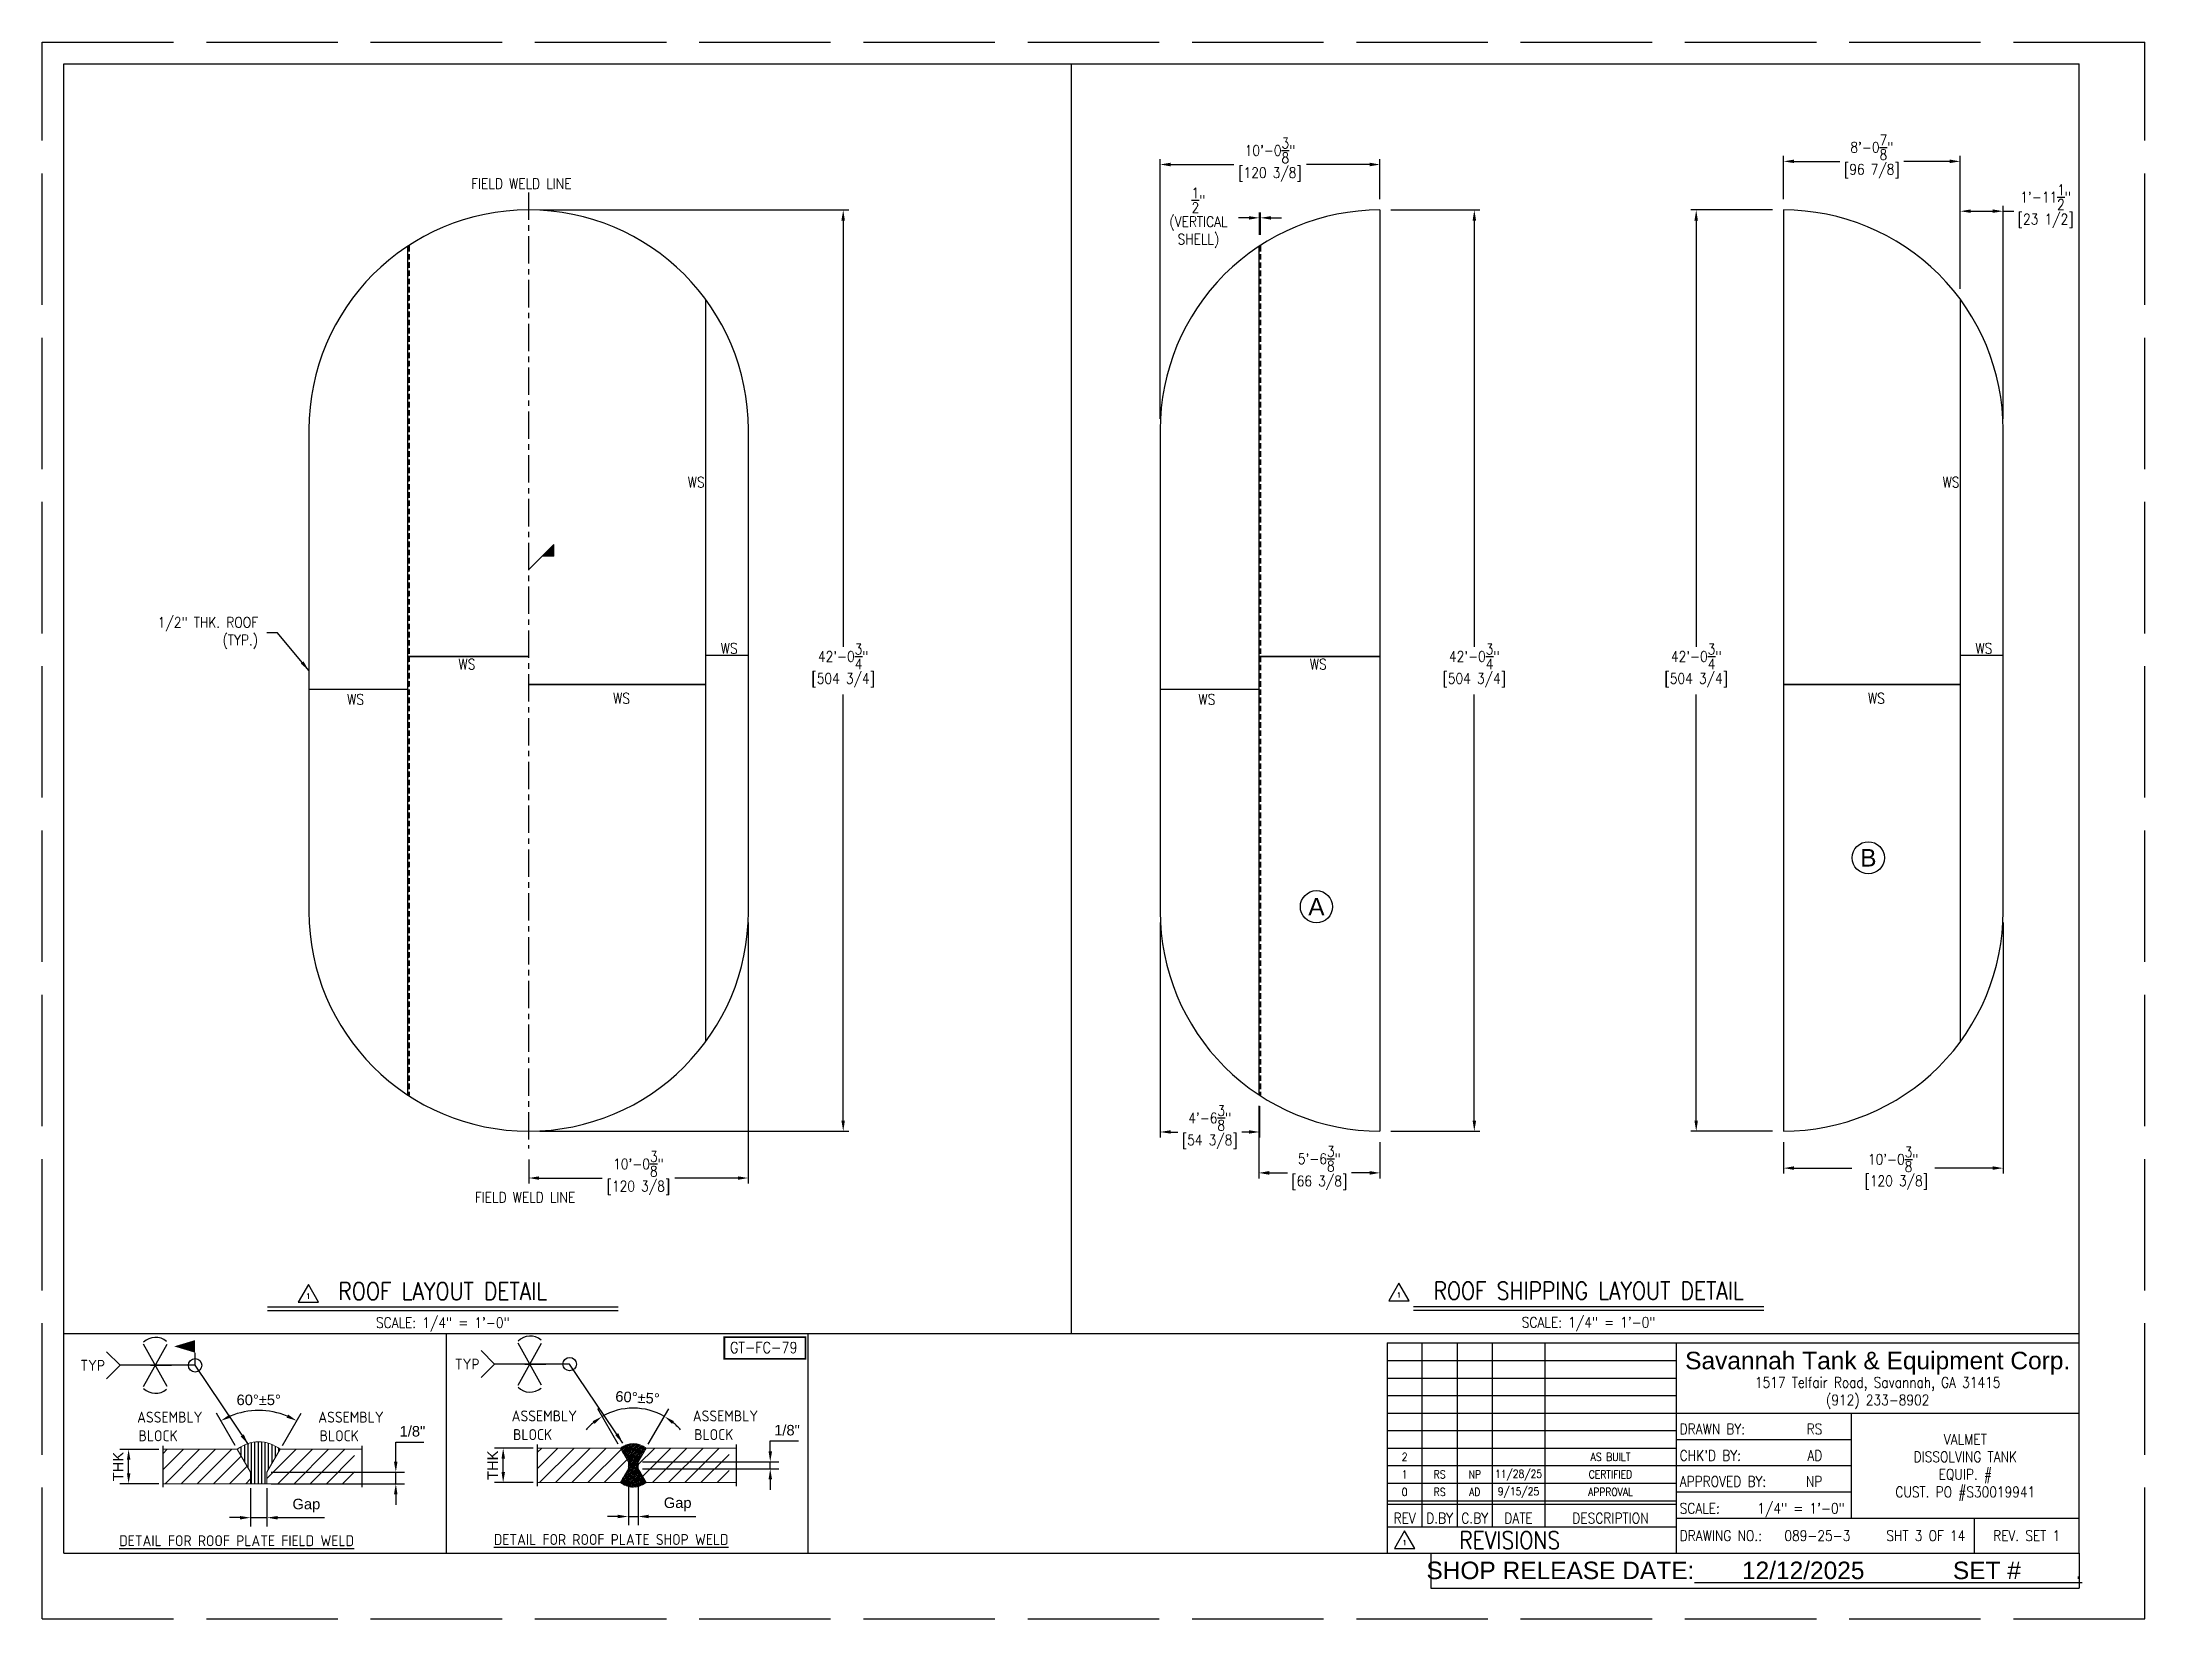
# Model space of a CAD drawing. Extents: x -2174 to 1116, y 36 to 900.
# Drawn here: x -36 to 1116, y 36 to 900 of the extents above.
import ezdxf
from ezdxf.enums import TextEntityAlignment as Align

# ---------------------------------------------------------------- set-up
doc = ezdxf.new("R2010")
doc.units = 0
doc.header["$LTSCALE"] = 12
doc.header["$MEASUREMENT"] = 0
doc.header["$PDMODE"] = 33
doc.header["$PDSIZE"] = -0.5
for name, pattern in [('AM_ISO02W050', [7.5, 6, -1.5]), ('CENTER', [2, 1.25, -0.25, 0.25, -0.25]), ('HIDDEN', [0.375, 0.25, -0.125])]:
    doc.linetypes.add(name, pattern=pattern)
doc.layers.get('0').update_dxf_attribs({"linetype": 'CONTINUOUS'})
doc.layers.get('Defpoints').update_dxf_attribs({"linetype": 'CONTINUOUS'})
for name, color, linetype, lineweight in [('AM_5', 92, 'CONTINUOUS', 25), ('Am_8', 1, 'CONTINUOUS', 25), ('Equipment-AM_0', 7, 'CONTINUOUS', 50), ('Equipment-AM_5', 92, 'CONTINUOUS', 25)]:
    doc.layers.add(name, color=color, linetype=linetype, lineweight=lineweight)
for name, color, linetype in [('CENTER', 6, 'CENTER'), ('COVER', 3, 'CONTINUOUS'), ('DIM', 1, 'CONTINUOUS'), ('MARKING', 11, 'CONTINUOUS'), ('ROOF', 140, 'CONTINUOUS'), ('TEXT', 4, 'CONTINUOUS')]:
    doc.layers.add(name, color=color, linetype=linetype)
doc.styles.add('ISOCP', font='ISOCP.SHX')
doc.styles.add('ROMANS', font='ROMANS.shx', dxfattribs={"width": 0.85, "height": 5.76})
doc.styles.get("Standard").update_dxf_attribs({"font": 'sanss___.ttf'})
doc.dimstyles.new('METSOPOWER_ANSI$0', dxfattribs={"dimtxt": 0.12, "dimasz": 0.12, "dimexe": 0.1, "dimexo": 0.05, "dimgap": 0.06, "dimtad": 1, "dimtoh": 1, "dimdec": 5, "dimzin": 12, "dimdsep": 46, "dimlunit": 4, "dimtxsty": 'Standard', "dimcen": 0, "dimclrd": 256, "dimclre": 256, "dimclrt": 140, "dimadec": 0, "dimazin": 2, "dimtp": 0.1, "dimtm": 0.1, "dimtfac": 0.71, "dimtdec": 5, "dimtmove": 0, "dimatfit": 3, "dimfxl": 1, "dimfrac": 2, "dimtzin": 7, "dimlwd": -1, "dimlwe": -1, "dimarcsym": 1})
doc.dimstyles.new('METSOPOWER_ANSI$2', dxfattribs={"dimtxt": 0.12, "dimasz": 0.12, "dimexe": 0.1, "dimexo": 0.05, "dimgap": 0.06, "dimtad": 1, "dimzin": 12, "dimdsep": 46, "dimlunit": 3, "dimtxsty": 'Standard', "dimcen": 0, "dimclrd": 256, "dimclre": 256, "dimclrt": 140, "dimadec": 0, "dimazin": 2, "dimtp": 0.1, "dimtm": 0.1, "dimtfac": 0.71, "dimtmove": 0, "dimatfit": 3, "dimfxl": 1, "dimtzin": 7, "dimlwd": -1, "dimlwe": -1, "dimarcsym": 1})
doc.dimstyles.new('SCALE -4', dxfattribs={"dimscale": 48, "dimtxt": 0.125, "dimasz": 0.125, "dimexe": 0.125, "dimexo": 0.125, "dimgap": 0.09375, "dimtad": 1, "dimdec": 4, "dimlfac": 0.25, "dimrnd": 0.0625, "dimzin": 3, "dimdsep": 46, "dimlunit": 4, "dimtxsty": 'ISOCP', "dimcen": 0, "dimclrd": 92, "dimclre": 92, "dimclrt": 140, "dimadec": 0, "dimazin": 0, "dimtfac": 1, "dimtdec": 4, "dimtmove": 0, "dimatfit": 3, "dimfxl": 1, "dimfrac": 2, "dimtolj": 1, "dimtzin": 0, "dimarcsym": 0})
doc.dimstyles.get("Standard").update_dxf_attribs({"dimtxt": 0.18, "dimasz": 0.18, "dimexe": 0.18, "dimexo": 0.0625, "dimgap": 0.09, "dimtad": 0, "dimtih": 1, "dimtoh": 1, "dimdec": 4, "dimzin": 0, "dimdsep": 46, "dimtxsty": 'Standard', "dimcen": 0.09, "dimadec": 0, "dimazin": 0, "dimtfac": 1, "dimtdec": 4, "dimtofl": 0, "dimtmove": 0, "dimatfit": 3, "dimfxl": 1, "dimtolj": 1, "dimtzin": 0, "dimarcsym": 0})
pattern_1 = [(45, (-1138.2306, -714.816), (-4.419417, 4.419417), [])]
pattern_2 = [(45, (-933.0586, -714.148), (-4.419417, 4.419417), [])]

# ---------------------------------------------------------------- blocks, each defined once
blk = doc.blocks.new('*D177')
at = {"layer": 'AM_5', "linetype": 'ByBlock', "transparency": 16777216}
for p, q in [((27.9, 128.9), (6.6, 128.9)), ((11.4, 115.8), (11.4, 123.2)), ((27.9, 110.1), (6.6, 110.1))]:
    blk.add_line(p, q, dxfattribs=at)
at = {"layer": 'AM_5', "transparency": 16777216}
for points in [[(10.5, 123.2), (12.4, 123.2), (11.4, 128.9)], [(10.5, 115.8), (12.4, 115.8), (11.4, 110.1)]]:
    blk.add_solid(points, dxfattribs=at)
at = {"layer": 'Defpoints', "color": 0, "transparency": 16777216}
for p in [(11.4, 128.9), (30.3, 128.9), (30.3, 110.1)]:
    blk.add_point(p, dxfattribs=at)
at = {"layer": 'AM_5', "color": 140, "transparency": 16777216, "insert": (5.7, 119.5), "char_height": 5.76, "attachment_point": 5, "rotation": 90}
blk.add_mtext('THK', dxfattribs=at)
blk = doc.blocks.new('*D178')
at = {"layer": 'AM_5', "linetype": 'ByBlock', "transparency": 16777216}
for p, q in [((69.7, 131), (59.5, 148.8)), ((95.7, 131), (105.9, 148.8))]:
    blk.add_line(p, q, dxfattribs=at)
blk.add_arc((82.7, 108.6), 41.6, 67.9405, 112.0595, dxfattribs=at)
at = {"layer": 'AM_5', "transparency": 16777216}
for points in [[(67.5, 146.3), (66.7, 148), (61.9, 144.6)], [(98.8, 148), (97.9, 146.3), (103.5, 144.6)]]:
    blk.add_solid(points, dxfattribs=at)
at = {"layer": 'Defpoints', "color": 0, "transparency": 16777216}
for p in [(89.9, 149.5), (70.9, 129), (94.5, 129), (78.2, 116.4), (87.2, 116.4)]:
    blk.add_point(p, dxfattribs=at)
at = {"layer": 'AM_5', "color": 140, "transparency": 16777216, "insert": (82.7, 156), "char_height": 5.76, "attachment_point": 5}
blk.add_mtext('60°%%P5%%D', dxfattribs=at)
blk = doc.blocks.new('*D179')
at = {"layer": 'AM_5', "linetype": 'ByBlock', "transparency": 16777216}
for p, q in [((78.2, 107.7), (78.2, 86.7)), ((87.2, 107.7), (87.2, 86.7)), ((72.5, 91.5), (66.7, 91.5)), ((78.2, 91.5), (87.2, 91.5)), ((93, 91.5), (118.8, 91.5))]:
    blk.add_line(p, q, dxfattribs=at)
at = {"layer": 'AM_5', "transparency": 16777216}
for points in [[(72.5, 92.4), (72.5, 90.5), (78.2, 91.5)], [(93, 92.4), (93, 90.5), (87.2, 91.5)]]:
    blk.add_solid(points, dxfattribs=at)
at = {"layer": 'Defpoints', "color": 0, "transparency": 16777216}
for p in [(78.2, 110.1), (87.2, 110.1), (87.2, 91.5)]:
    blk.add_point(p, dxfattribs=at)
at = {"layer": 'AM_5', "color": 140, "transparency": 16777216, "insert": (108.8, 98.1), "char_height": 5.76, "attachment_point": 5}
blk.add_mtext('Gap ', dxfattribs=at)
blk = doc.blocks.new('*D180')
at = {"layer": 'AM_5', "linetype": 'ByBlock', "transparency": 16777216}
for p, q in [((157.8, 122.1), (157.8, 132.9)), ((157.8, 132.9), (173.2, 132.9)), ((89.6, 116.4), (162.6, 116.4)), ((157.8, 110.1), (157.8, 116.4)), ((89.6, 110.1), (162.6, 110.1)), ((157.8, 104.3), (157.8, 98.5))]:
    blk.add_line(p, q, dxfattribs=at)
at = {"layer": 'AM_5', "transparency": 16777216}
for points in [[(156.8, 122.1), (158.7, 122.1), (157.8, 116.4)], [(156.8, 104.3), (158.7, 104.3), (157.8, 110.1)]]:
    blk.add_solid(points, dxfattribs=at)
at = {"layer": 'Defpoints', "color": 0, "transparency": 16777216}
for p in [(87.2, 116.4), (87.2, 110.1), (157.8, 110.1)]:
    blk.add_point(p, dxfattribs=at)
at = {"layer": 'AM_5', "color": 140, "transparency": 16777216, "insert": (166.9, 138.8), "char_height": 5.76, "attachment_point": 5}
blk.add_mtext('1/8"', dxfattribs=at)
blk = doc.blocks.new('A$C28be53b8')
at = {"layer": 'Equipment-AM_0', "lineweight": 18}
for p, q in [((-7.06, 11.34), (-2.69, 3.78)), ((7.06, 11.34), (2.69, 3.78)), ((-2.69, 3.78), (-2.69, 0)), ((-2.69, 0), (2.69, 0)), ((2.69, 3.78), (2.69, 0))]:
    blk.add_line(p, q, dxfattribs=at)
blk.add_arc((0, 2.33), 11.45, 51.93917, 128.06083, dxfattribs=at)
blk = doc.blocks.new('*D183')
at = {"layer": 'Defpoints', "color": 0, "transparency": 16777216}
for p in [(230.6, 808), (230.6, 303.2), (402.9, 303.2)]:
    blk.add_point(p, dxfattribs=at)
at = {"layer": 'DIM', "color": 0, "lineweight": -2, "transparency": 16777216}
for p, q in [((236.6, 808), (405.9, 808)), ((402.9, 802.2), (402.9, 568.7)), ((402.9, 309), (402.9, 542.6)), ((236.6, 303.2), (405.9, 303.2))]:
    blk.add_line(p, q, dxfattribs=at)
at = {"layer": 'DIM', "color": 0, "transparency": 16777216}
for points in [[(401.9, 802.2), (403.8, 802.2), (402.9, 808)], [(401.9, 309), (403.8, 309), (402.9, 303.2)]]:
    blk.add_solid(points, dxfattribs=at)
at = {"layer": 'DIM', "color": 0, "transparency": 16777216, "char_height": 5.76, "attachment_point": 5, "style": 'ROMANS'}
for s, insert in [('\\A1;42\'-0{\\H1x;\\S3/4;}"', (402.9, 563.3)), ('\\A1;[504 3/4]', (402.9, 550.3))]:
    blk.add_mtext(s, dxfattribs=dict(at, insert=insert))
blk = doc.blocks.new('*D184')
at = {"layer": 'Defpoints', "color": 0, "transparency": 16777216}
for p in [(350.9, 423.6), (230.6, 293.7), (350.9, 277.6)]:
    blk.add_point(p, dxfattribs=at)
at = {"layer": 'DIM', "color": 0, "lineweight": -2, "transparency": 16777216}
for p, q in [((350.9, 417.6), (350.9, 274.6)), ((230.6, 287.7), (230.6, 274.6)), ((236.3, 277.6), (270.9, 277.6)), ((345.2, 277.6), (310.6, 277.6))]:
    blk.add_line(p, q, dxfattribs=at)
at = {"layer": 'DIM', "color": 0, "transparency": 16777216}
for points in [[(236.3, 278.5), (236.3, 276.6), (230.6, 277.6)], [(345.2, 278.5), (345.2, 276.6), (350.9, 277.6)]]:
    blk.add_solid(points, dxfattribs=at)
at = {"layer": 'DIM', "color": 0, "transparency": 16777216, "char_height": 5.76, "attachment_point": 5, "style": 'ROMANS'}
for s, insert in [('\\A1;10\'-0{\\H1x;\\S3/8;}"', (290.7, 285.3)), ('\\A1;[120 3/8]', (290.7, 272.2))]:
    blk.add_mtext(s, dxfattribs=dict(at, insert=insert))
blk = doc.blocks.new('*D185')
at = {"layer": 'Defpoints', "color": 0, "transparency": 16777216}
for p in [(630.5, 323.2), (696.9, 303.2), (630.5, 280.4)]:
    blk.add_point(p, dxfattribs=at)
at = {"layer": 'DIM', "color": 0, "lineweight": -2, "transparency": 16777216}
for p, q in [((630.5, 317.2), (630.5, 277.4)), ((696.9, 297.2), (696.9, 277.4)), ((636.3, 280.4), (646.2, 280.4)), ((691.2, 280.4), (681.3, 280.4))]:
    blk.add_line(p, q, dxfattribs=at)
at = {"layer": 'DIM', "color": 0, "transparency": 16777216}
for points in [[(636.3, 281.4), (636.3, 279.4), (630.5, 280.4)], [(691.2, 281.4), (691.2, 279.4), (696.9, 280.4)]]:
    blk.add_solid(points, dxfattribs=at)
at = {"layer": 'DIM', "color": 0, "transparency": 16777216, "char_height": 5.76, "attachment_point": 5, "style": 'ROMANS'}
for s, insert in [('\\A1;5\'-6{\\H1x;\\S3/8;}"', (663.7, 288.1)), ('\\A1;[66 3/8]', (663.7, 275))]:
    blk.add_mtext(s, dxfattribs=dict(at, insert=insert))
blk = doc.blocks.new('*D186')
at = {"layer": 'Defpoints', "color": 0, "transparency": 16777216}
for p in [(576.5, 423.6), (630.9, 323), (576.5, 302.8)]:
    blk.add_point(p, dxfattribs=at)
at = {"layer": 'DIM', "color": 0, "lineweight": -2, "transparency": 16777216}
for p, q in [((576.5, 417.6), (576.5, 299.8)), ((630.9, 317), (630.9, 299.8)), ((582.3, 302.8), (586.2, 302.8)), ((625.2, 302.8), (621.3, 302.8))]:
    blk.add_line(p, q, dxfattribs=at)
at = {"layer": 'DIM', "color": 0, "transparency": 16777216}
for points in [[(582.3, 303.8), (582.3, 301.9), (576.5, 302.8)], [(625.2, 303.8), (625.2, 301.9), (630.9, 302.8)]]:
    blk.add_solid(points, dxfattribs=at)
at = {"layer": 'DIM', "color": 0, "transparency": 16777216, "char_height": 5.76, "attachment_point": 5, "style": 'ROMANS'}
for s, insert in [('\\A1;4\'-6{\\H1x;\\S3/8;}"', (603.7, 310.5)), ('\\A1;[54 3/8]', (603.7, 297.5))]:
    blk.add_mtext(s, dxfattribs=dict(at, insert=insert))
blk = doc.blocks.new('*D187')
at = {"layer": 'Defpoints', "color": 0, "transparency": 16777216}
for p in [(696.9, 808), (696.9, 303.2), (748.6, 303.2)]:
    blk.add_point(p, dxfattribs=at)
at = {"layer": 'DIM', "color": 0, "lineweight": -2, "transparency": 16777216}
for p, q in [((702.9, 808), (751.6, 808)), ((748.6, 802.2), (748.6, 568.7)), ((748.6, 309), (748.6, 542.6)), ((702.9, 303.2), (751.6, 303.2))]:
    blk.add_line(p, q, dxfattribs=at)
at = {"layer": 'DIM', "color": 0, "transparency": 16777216}
for points in [[(747.7, 802.2), (749.6, 802.2), (748.6, 808)], [(747.7, 309), (749.6, 309), (748.6, 303.2)]]:
    blk.add_solid(points, dxfattribs=at)
at = {"layer": 'DIM', "color": 0, "transparency": 16777216, "char_height": 5.76, "attachment_point": 5, "style": 'ROMANS'}
for s, insert in [('\\A1;42\'-0{\\H1x;\\S3/4;}"', (748.6, 563.3)), ('\\A1;[504 3/4]', (748.6, 550.3))]:
    blk.add_mtext(s, dxfattribs=dict(at, insert=insert))
blk = doc.blocks.new('*D188')
at = {"layer": 'Defpoints', "color": 0, "transparency": 16777216}
for p in [(918, 808), (870.2, 303.2), (918, 303.2)]:
    blk.add_point(p, dxfattribs=at)
at = {"layer": 'DIM', "color": 0, "lineweight": -2, "transparency": 16777216}
for p, q in [((912, 808), (867.2, 808)), ((870.2, 802.2), (870.2, 568.7)), ((870.2, 309), (870.2, 542.6)), ((912, 303.2), (867.2, 303.2))]:
    blk.add_line(p, q, dxfattribs=at)
at = {"layer": 'DIM', "color": 0, "transparency": 16777216}
for points in [[(869.2, 802.2), (871.1, 802.2), (870.2, 808)], [(869.2, 309), (871.1, 309), (870.2, 303.2)]]:
    blk.add_solid(points, dxfattribs=at)
at = {"layer": 'DIM', "color": 0, "transparency": 16777216, "char_height": 5.76, "attachment_point": 5, "style": 'ROMANS'}
for s, insert in [('\\A1;42\'-0{\\H1x;\\S3/4;}"', (870.2, 563.3)), ('\\A1;[504 3/4]', (870.2, 550.3))]:
    blk.add_mtext(s, dxfattribs=dict(at, insert=insert))
blk = doc.blocks.new('*D189')
at = {"layer": 'Defpoints', "color": 0, "transparency": 16777216}
for p in [(1038.3, 423.6), (918, 303.2), (1038.3, 283)]:
    blk.add_point(p, dxfattribs=at)
at = {"layer": 'DIM', "color": 0, "lineweight": -2, "transparency": 16777216}
for p, q in [((1038.3, 417.6), (1038.3, 280)), ((918, 297.2), (918, 280)), ((923.7, 283), (955.4, 283)), ((1032.6, 283), (1000.9, 283))]:
    blk.add_line(p, q, dxfattribs=at)
at = {"layer": 'DIM', "color": 0, "transparency": 16777216}
for points in [[(923.7, 284), (923.7, 282.1), (918, 283)], [(1032.6, 284), (1032.6, 282.1), (1038.3, 283)]]:
    blk.add_solid(points, dxfattribs=at)
at = {"layer": 'DIM', "color": 0, "transparency": 16777216, "insert": (978.1, 283), "char_height": 5.76, "attachment_point": 5, "style": 'ROMANS'}
blk.add_mtext('\\A1;10\'-0{\\H1x;\\S3/8;}"\\P [120 3/8]', dxfattribs=at)
blk = doc.blocks.new('*D190')
at = {"layer": 'Defpoints', "color": 0, "transparency": 16777216}
for p in [(576.5, 832.9), (696.9, 808), (576.5, 687.6)]:
    blk.add_point(p, dxfattribs=at)
at = {"layer": 'DIM', "color": 0, "lineweight": -2, "transparency": 16777216}
for p, q in [((576.5, 693.6), (576.5, 835.9)), ((582.3, 832.9), (616.9, 832.9)), ((691.2, 832.9), (656.6, 832.9)), ((696.9, 814), (696.9, 835.9))]:
    blk.add_line(p, q, dxfattribs=at)
at = {"layer": 'DIM', "color": 0, "transparency": 16777216}
for points in [[(582.3, 833.9), (582.3, 831.9), (576.5, 832.9)], [(691.2, 833.9), (691.2, 831.9), (696.9, 832.9)]]:
    blk.add_solid(points, dxfattribs=at)
at = {"layer": 'DIM', "color": 0, "transparency": 16777216, "char_height": 5.76, "attachment_point": 5, "style": 'ROMANS'}
for s, insert in [('\\A1;10\'-0{\\H1x;\\S3/8;}"', (636.7, 840.6)), ('\\A1;[120 3/8]', (636.7, 827.5))]:
    blk.add_mtext(s, dxfattribs=dict(at, insert=insert))
blk = doc.blocks.new('*D191')
at = {"layer": 'AM_5', "linetype": 'ByBlock', "transparency": 16777216}
for p, q in [((233, 129.6), (211.8, 129.6)), ((216.6, 116.5), (216.6, 123.9)), ((233, 110.7), (211.8, 110.7))]:
    blk.add_line(p, q, dxfattribs=at)
at = {"layer": 'AM_5', "transparency": 16777216}
for points in [[(215.7, 123.9), (217.6, 123.9), (216.6, 129.6)], [(215.7, 116.5), (217.6, 116.5), (216.6, 110.7)]]:
    blk.add_solid(points, dxfattribs=at)
at = {"layer": 'Defpoints', "color": 0, "transparency": 16777216}
for p in [(216.6, 129.6), (235.4, 129.6), (235.4, 110.7)]:
    blk.add_point(p, dxfattribs=at)
at = {"layer": 'AM_5', "color": 140, "transparency": 16777216, "insert": (210.9, 120.2), "char_height": 5.76, "attachment_point": 5, "rotation": 90}
blk.add_mtext('THK', dxfattribs=at)
blk = doc.blocks.new('*D192')
at = {"layer": 'AM_5', "linetype": 'ByBlock', "transparency": 16777216}
for p, q in [((279.6, 131.7), (268.4, 151.1)), ((296.1, 131.7), (307.4, 151.1))]:
    blk.add_line(p, q, dxfattribs=at)
for start, end in [(60, 120), (129.6836, 139.3672), (40.6328, 50.3164)]:
    blk.add_arc((287.9, 117.4), 34.1, start, end, dxfattribs=at)
at = {"layer": 'AM_5', "transparency": 16777216}
for points in [[(265.6, 144.4), (266.7, 142.9), (270.8, 146.9)], [(309.1, 142.9), (310.2, 144.4), (305, 146.9)]]:
    blk.add_solid(points, dxfattribs=at)
at = {"layer": 'Defpoints', "color": 0, "transparency": 16777216}
for p in [(282, 151), (280.8, 129.6), (294.9, 129.6), (285.2, 122.1), (290.6, 122.1)]:
    blk.add_point(p, dxfattribs=at)
at = {"layer": 'AM_5', "color": 140, "transparency": 16777216, "insert": (290.2, 157.3), "char_height": 5.76, "attachment_point": 5, "rotation": 356.7374}
blk.add_mtext('60°%%P5%%D', dxfattribs=at)
blk = doc.blocks.new('*D193')
at = {"layer": 'AM_5', "linetype": 'ByBlock', "transparency": 16777216}
for p, q in [((285.2, 115.9), (285.2, 87.3)), ((290.6, 115.9), (290.6, 87.3)), ((279.4, 92.1), (273.7, 92.1)), ((285.2, 92.1), (290.6, 92.1)), ((296.3, 92.1), (322.2, 92.1))]:
    blk.add_line(p, q, dxfattribs=at)
at = {"layer": 'AM_5', "transparency": 16777216}
for points in [[(279.4, 93.1), (279.4, 91.2), (285.2, 92.1)], [(296.3, 93.1), (296.3, 91.2), (290.6, 92.1)]]:
    blk.add_solid(points, dxfattribs=at)
at = {"layer": 'Defpoints', "color": 0, "transparency": 16777216}
for p in [(285.2, 118.3), (290.6, 118.3), (290.6, 92.1)]:
    blk.add_point(p, dxfattribs=at)
at = {"layer": 'AM_5', "color": 140, "transparency": 16777216, "insert": (312.2, 98.8), "char_height": 5.76, "attachment_point": 5}
blk.add_mtext('Gap ', dxfattribs=at)
blk = doc.blocks.new('*D194')
at = {"layer": 'AM_5', "linetype": 'ByBlock', "transparency": 16777216}
for p, q in [((362.9, 127.8), (362.9, 133.6)), ((362.9, 133.6), (378.4, 133.6)), ((293, 122.1), (367.7, 122.1)), ((293, 118.3), (367.7, 118.3)), ((362.9, 118.3), (362.9, 122.1)), ((362.9, 112.5), (362.9, 106.8))]:
    blk.add_line(p, q, dxfattribs=at)
at = {"layer": 'AM_5', "transparency": 16777216}
for points in [[(362, 127.8), (363.9, 127.8), (362.9, 122.1)], [(362, 112.5), (363.9, 112.5), (362.9, 118.3)]]:
    blk.add_solid(points, dxfattribs=at)
at = {"layer": 'Defpoints', "color": 0, "transparency": 16777216}
for p in [(290.6, 122.1), (290.6, 118.3), (362.9, 118.3)]:
    blk.add_point(p, dxfattribs=at)
at = {"layer": 'AM_5', "color": 140, "transparency": 16777216, "insert": (372.1, 139.4), "char_height": 5.76, "attachment_point": 5}
blk.add_mtext('1/8"', dxfattribs=at)
blk = doc.blocks.new('*D195')
at = {"layer": 'Defpoints', "color": 0, "transparency": 16777216}
for p in [(630.9, 803.7), (630.9, 788.3), (631.4, 788.3)]:
    blk.add_point(p, dxfattribs=at)
at = {"layer": 'DIM', "color": 0, "lineweight": -2, "transparency": 16777216}
for p, q in [((630.9, 794.3), (630.9, 806.7)), ((631.4, 794.3), (631.4, 806.7)), ((625.2, 803.7), (619.4, 803.7)), ((637.2, 803.7), (642.9, 803.7))]:
    blk.add_line(p, q, dxfattribs=at)
at = {"layer": 'DIM', "color": 0, "transparency": 16777216}
for points in [[(625.2, 804.6), (625.2, 802.7), (630.9, 803.7)], [(637.2, 804.6), (637.2, 802.7), (631.4, 803.7)]]:
    blk.add_solid(points, dxfattribs=at)
at = {"layer": 'DIM', "color": 0, "transparency": 16777216, "insert": (597.5, 803.7), "char_height": 5.76, "attachment_point": 5, "style": 'ROMANS'}
blk.add_mtext('\\A1;{\\H1x;\\S1/2;}"\\P(VERTICAL\\PSHELL)', dxfattribs=at)
blk = doc.blocks.new('*D196')
at = {"layer": 'Defpoints', "color": 0, "transparency": 16777216}
for p in [(1014.8, 834.6), (918, 808), (1014.8, 758.8)]:
    blk.add_point(p, dxfattribs=at)
at = {"layer": 'DIM', "color": 0, "lineweight": -2, "transparency": 16777216}
for p, q in [((918, 814), (918, 837.6)), ((923.7, 834.6), (948.9, 834.6)), ((1009.1, 834.6), (983.9, 834.6)), ((1014.8, 764.8), (1014.8, 837.6))]:
    blk.add_line(p, q, dxfattribs=at)
at = {"layer": 'DIM', "color": 0, "transparency": 16777216}
for points in [[(923.7, 835.6), (923.7, 833.7), (918, 834.6)], [(1009.1, 835.6), (1009.1, 833.7), (1014.8, 834.6)]]:
    blk.add_solid(points, dxfattribs=at)
at = {"layer": 'DIM', "color": 0, "transparency": 16777216, "char_height": 5.76, "attachment_point": 5, "style": 'ROMANS'}
for s, insert in [('\\A1;8\'-0{\\H1x;\\S7/8;}"', (966.4, 842.3)), ('\\A1;[96 7/8]', (966.4, 829.3))]:
    blk.add_mtext(s, dxfattribs=dict(at, insert=insert))
blk = doc.blocks.new('*D197')
at = {"layer": 'Defpoints', "color": 0, "transparency": 16777216}
for p in [(1038.3, 807.3), (1014.8, 758.8), (1038.3, 687.6)]:
    blk.add_point(p, dxfattribs=at)
at = {"layer": 'DIM', "color": 0, "lineweight": -2, "transparency": 16777216}
for p, q in [((1014.8, 764.8), (1014.8, 810.3)), ((1020.6, 807.3), (1032.6, 807.3)), ((1038.3, 693.6), (1038.3, 810.3)), ((1038.3, 807.3), (1044.1, 807.3))]:
    blk.add_line(p, q, dxfattribs=at)
at = {"layer": 'DIM', "color": 0, "transparency": 16777216}
for points in [[(1020.6, 808.3), (1020.6, 806.4), (1014.8, 807.3)], [(1032.6, 808.3), (1032.6, 806.4), (1038.3, 807.3)]]:
    blk.add_solid(points, dxfattribs=at)
at = {"layer": 'DIM', "color": 0, "transparency": 16777216, "char_height": 5.76, "attachment_point": 5, "style": 'ROMANS'}
for s, insert in [('\\A1;1\'-11{\\H1x;\\S1/2;}"', (1061.6, 815)), ('\\A1;[23 1/2]', (1061.6, 802))]:
    blk.add_mtext(s, dxfattribs=dict(at, insert=insert))

msp = doc.modelspace()

# ---------------------------------------------------------------- hatches: boundary and pattern name
at = {"layer": 'Am_8'}
h = msp.add_hatch(dxfattribs=at)
h.set_pattern_fill('ANSI31', color=256, scale=50)
h.set_pattern_definition(pattern_1)
h.paths.add_polyline_path([(78.228036, 116.357599), (74.587198, 122.663714), (70.946361, 128.969829), (30.267522, 128.949122), (30.267522, 110.051484), (78.228036, 110.051484)])
h = msp.add_hatch(dxfattribs=at)
h.set_pattern_fill('ANSI31', color=256, scale=50)
h.set_pattern_definition(pattern_1)
h.paths.add_polyline_path([(90.852835, 122.663714), (94.481716, 128.949122), (135.172511, 128.949122), (135.172511, 110.051484), (87.211997, 110.051484), (87.211997, 116.357599)])
h = msp.add_hatch(dxfattribs=at)
h.set_pattern_fill('ANSI31', color=256, scale=50)
h.set_pattern_definition(pattern_2)
h.paths.add_polyline_path([(285.19984, 118.278675), (285.19984, 122.058202), (280.835617, 129.617257), (235.439584, 129.617257), (235.439584, 110.71962), (280.835617, 110.71962)])
h = msp.add_hatch(dxfattribs=at)
h.set_pattern_fill('ANSI31', color=256, scale=50)
h.set_pattern_definition(pattern_2)
h.paths.add_polyline_path([(290.584317, 122.058202), (294.948539, 129.617257), (340.344573, 129.617257), (340.344573, 110.71962), (294.948539, 110.71962), (290.584317, 118.278675)])
at = {"layer": 'COVER'}
h = msp.add_hatch(dxfattribs=at)
h.set_pattern_fill('ANSI31', color=256, scale=15, angle=45)
h.paths.add_polyline_path([(70.946361, 128.969829), (78.228036, 116.357599), (78.228036, 110.051484), (87.211997, 110.051484), (87.211997, 116.357599), (94.493672, 128.969829, 0.3449215213)])
h = msp.add_hatch(dxfattribs=at)
h.set_pattern_fill('ANSI36', color=256, scale=5)
h.set_pattern_definition([(45, (205.17206, 0.66814), (0.3314563, 1.2153398), [1.5625, -0.3125, 0, -0.3125])])
h.paths.add_polyline_path([(294.948539, 129.617257, 0.3449215213), (280.835617, 129.617257), (285.19984, 122.058202), (285.19984, 118.278675), (280.835617, 110.71962, 0.3449215213), (294.948539, 110.71962), (290.584317, 118.278675), (290.584317, 122.058202)])
at = {"layer": 'DIM'}
msp.add_hatch(color=256, dxfattribs=at).paths.add_polyline_path([(244.358965, 618.223036), (244.358965, 624.623036), (237.958965, 618.223036)])

# ---------------------------------------------------------------- linework, layer by layer
for p, q in [((-24, 72), (-24, 888)), ((-24, 888), (1080, 888)), ((528, 192.327202), (528, 888)), ((1080, 72), (1080, 888)), ((-24, 192.327202), (650.465916, 192.327202)), ((185.408579, 192.327202), (185.408579, 72)), ((383.501912, 192.327202), (383.501912, 72)), ((650.465916, 192.327202), (1080, 192.327202)), ((700.834859, 187.2), (1080, 187.2)), ((700.834859, 187.2), (700.834859, 72)), ((720.034859, 86.4), (720.034859, 187.2)), ((739.234859, 187.2), (739.234859, 86.4)), ((758.434859, 187.2), (758.434859, 86.4)), ((787.234859, 187.2), (787.234859, 86.4)), ((859.2, 187.2), (859.2, 72)), ((700.834859, 177.6), (859.2, 177.6)), ((700.834859, 168), (859.2, 168)), ((700.834859, 158.4), (859.2, 158.4)), ((700.834859, 148.8), (1080, 148.8)), ((700.834859, 139.2), (859.2, 139.2)), ((955.2, 91.2), (955.2, 148.8)), ((700.834859, 129.6), (859.2, 129.6)), ((859.2, 134.4), (955.2, 134.4)), ((700.834859, 120), (955.2, 120)), ((700.834859, 110.4), (859.2, 110.4)), ((859.2, 105.6), (955.2, 105.6)), ((700.834859, 100.8), (859.2, 100.8)), ((700.834859, 98.88), (859.2, 98.88)), ((700.834859, 86.4), (859.2, 86.4)), ((859.2, 91.2), (1080, 91.2)), ((1022.4, 91.2), (1022.4, 72)), ((-24, 72), (1080, 72)), ((360.38887, 72), (650.465916, 72))]:
    msp.add_line(p, q)
at = {"layer": 'AM_5'}
for p, q in [((30.267522, 108.16172), (30.267522, 130.838886)), ((139.276196, 108.16172), (139.276196, 130.838886)), ((235.439584, 108.829856), (235.439584, 131.507021)), ((344.448258, 108.829856), (344.448258, 131.507021))]:
    msp.add_line(p, q, dxfattribs=at)
at = {"layer": 'CENTER'}
msp.add_line((230.554364, 817.639032), (230.554364, 293.675086), dxfattribs=at)
at = {"layer": 'COVER'}
for p, q in [((631.424988, 788.293234), (630.924988, 788.293234)), ((630.924988, 322.956297), (631.424988, 322.956297))]:
    msp.add_line(p, q, dxfattribs=at)
at = {"layer": 'Defpoints', "linetype": 'AM_ISO02W050'}
for p, q in [((-36, 36), (-36, 900)), ((-36, 900), (1116, 900)), ((1116, 36), (1116, 900)), ((-36, 36), (1116, 36))]:
    msp.add_line(p, q, dxfattribs=at)
at = {"layer": 'DIM'}
for p, q in [((244.358965, 624.623036), (230.554364, 610.818435)), ((244.358965, 618.223036), (244.358965, 624.623036)), ((244.358965, 618.223036), (237.958965, 618.223036)), ((87.539435, 206.956712), (279.539435, 206.956712)), ((87.539435, 205.036712), (279.539435, 205.036712)), ((715.244261, 207.143407), (907.244261, 207.143407)), ((715.244261, 205.223407), (907.244261, 205.223407))]:
    msp.add_line(p, q, dxfattribs=at)
at = {"layer": 'Equipment-AM_0', "lineweight": 18}
for p, q in [((30.267522, 128.949122), (70.946361, 128.969829)), ((139.276196, 128.949122), (94.481716, 128.949122)), ((235.439584, 129.617257), (280.835617, 129.617257)), ((280.835617, 129.617257), (285.19984, 122.058202)), ((294.948539, 129.617257), (290.584317, 122.058202)), ((344.448258, 129.617257), (294.948539, 129.617257)), ((280.835617, 110.71962), (285.19984, 118.278675)), ((285.19984, 122.058202), (285.19984, 118.278675)), ((290.584317, 122.058202), (290.584317, 118.278675)), ((294.948539, 110.71962), (290.584317, 118.278675)), ((87.211997, 110.051484), (30.267522, 110.051484)), ((139.276196, 110.051484), (87.211997, 110.051484)), ((281.026996, 110.71962), (235.439584, 110.71962)), ((344.448258, 110.71962), (294.948539, 110.71962))]:
    msp.add_line(p, q, dxfattribs=at)
for centre, start, end in [((287.892078, 120.605138), 51.939167947, 128.060832053), ((287.892078, 119.731739), 231.939167947, 308.060832053)]:
    msp.add_arc(centre, 11.446045, start, end, dxfattribs=at)
at = {"layer": 'Equipment-AM_5', "color": 140, "linetype": 'Continuous'}
for p, q in [((32.475823, 163.44579), (19.609544, 186.48579)), ((19.609544, 163.44579), (32.475823, 186.48579)), ((237.647884, 164.113926), (224.781605, 187.153926)), ((224.781605, 164.113926), (237.647884, 187.153926)), ((23.370784, 174.96579), (34.890784, 174.96579)), ((47.844556, 174.96579), (47.844556, 181.87779)), ((228.542846, 175.633926), (240.062846, 175.633926))]:
    msp.add_line(p, q, dxfattribs=at)
at = {"layer": 'Equipment-AM_5', "linetype": 'Continuous'}
for p, q in [((6.714187, 174.96579), (-0.658613, 182.33859)), ((6.714187, 174.96579), (-0.658613, 167.59299)), ((47.844556, 174.96579), (6.714187, 174.96579)), ((211.886249, 175.633926), (204.513449, 183.006726)), ((211.886249, 175.633926), (204.513449, 168.261126)), ((253.016618, 175.633926), (211.886249, 175.633926))]:
    msp.add_line(p, q, dxfattribs=at)
at = {"layer": 'Equipment-AM_5', "color": 140, "linetype": 'Continuous'}
for centre in [(47.844556, 174.96579), (253.016618, 175.633926)]:
    msp.add_circle(centre, 3.683897, dxfattribs=at)
for centre, start, end in [((26.184787, 180.859757), 50.049070765, 134.556094682), ((231.356849, 181.527892), 50.049070765, 134.556094682), ((26.184787, 169.071824), 225.443905318, 309.950929235), ((231.356849, 169.739959), 225.443905318, 309.950929235)]:
    msp.add_arc(centre, 9.443066, start, end, dxfattribs=at)
at = {"layer": 'Equipment-AM_5', "color": 140, "linetype": 'Continuous', "extrusion": (0, 0, -1)}
msp.add_trace([(-47.844556, 181.87779, -0.000033), (-47.844556, 188.78979, -0.000033), (-36.324556, 185.33379, -0.000033)], dxfattribs=at)
at = {"layer": 'MARKING'}
for p, q in [((724.8, 72), (724.8, 52.8)), ((1080, 72), (1080, 52.8)), ((724.8, 52.8), (1080, 52.8))]:
    msp.add_line(p, q, dxfattribs=at)
at = {"layer": 'ROOF'}
for p, q in [((696.924988, 807.999765), (696.924988, 303.249765)), ((917.950163, 807.999765), (917.950163, 303.249765)), ((164.179364, 788.046377), (164.179364, 323.203154)), ((630.549988, 788.046377), (630.549988, 323.203154)), ((327.429364, 758.788309), (327.429364, 547.124765)), ((1014.825163, 758.788309), (1014.825163, 547.124765)), ((230.554364, 563.249765), (164.179364, 563.249765)), ((164.179364, 563.249765), (230.554364, 563.249765)), ((327.429364, 564.124765), (350.929364, 564.124765)), ((696.924988, 563.249765), (630.549988, 563.249765)), ((630.549988, 563.249765), (696.924988, 563.249765)), ((1014.825163, 564.124765), (1038.325163, 564.124765)), ((110.179364, 545.482067), (164.554364, 545.482067)), ((327.429364, 547.999765), (230.554364, 547.999765)), ((230.554364, 547.999765), (327.429364, 547.999765)), ((327.429364, 547.124765), (327.429364, 352.461221)), ((576.549988, 545.482067), (630.924988, 545.482067)), ((1014.825163, 547.999765), (917.950163, 547.999765)), ((917.950163, 547.999765), (1014.825163, 547.999765)), ((1014.825163, 547.124765), (1014.825163, 352.461221))]:
    msp.add_line(p, q, dxfattribs=at)
at = {"layer": 'ROOF', "linetype": 'HIDDEN'}
for p, q in [((164.554364, 788.293234), (164.554364, 322.956297)), ((165.054364, 788.325528), (165.054364, 322.98859)), ((630.924988, 788.293234), (630.924988, 322.956297)), ((631.424988, 788.293234), (631.424988, 322.956297))]:
    msp.add_line(p, q, dxfattribs=at)
at = {"layer": 'ROOF'}
msp.add_lwpolyline([(350.929364, 687.624765, 1), (110.179364, 687.624765), (110.179364, 423.624765, 1), (350.929364, 423.624765)], format="xyb", close=True, dxfattribs=at)
for points in [[(696.924988, 807.999765, 0.4142135624), (576.549988, 687.624765), (576.549988, 423.624765, 0.4142135624), (696.924988, 303.249765, 0.4142135624)], [(917.950163, 303.249765, 0.4142135624), (1038.325163, 423.624765), (1038.325163, 687.624765, 0.4142135624), (917.950163, 807.999765)]]:
    msp.add_lwpolyline(points, format="xyb", dxfattribs=at)
at = {"layer": 'TEXT'}
for p, q in [((109.884937, 219.256628), (104.342374, 209.656628)), ((115.427499, 209.656628), (109.884937, 219.256628)), ((707.335789, 219.896516), (701.793226, 210.296516)), ((712.878351, 210.296516), (707.335789, 219.896516)), ((104.342374, 209.656628), (115.427499, 209.656628)), ((701.793226, 210.296516), (712.878351, 210.296516)), ((710.434859, 84.20148), (704.892296, 74.60148)), ((715.977421, 74.60148), (710.434859, 84.20148)), ((704.892296, 74.60148), (715.977421, 74.60148))]:
    msp.add_line(p, q, dxfattribs=at)
at = {"layer": 'TEXT', "const_width": 0.96}
msp.add_lwpolyline([(337.767147, 190.366506), (337.767147, 178.45975), (382.206228, 178.45975), (382.206228, 190.366506)], close=True, dxfattribs=at)
at = {"layer": 'TEXT'}
for centre in [(964.466219, 453.060191), (662.11422, 426.238982)]:
    msp.add_circle(centre, 8.806488, dxfattribs=at)

# ---------------------------------------------------------------- block references
at = {"layer": 'COVER', "xscale": 1.668492934226101, "yscale": 1.668492934226101, "zscale": 1.668492934226101}
msp.add_blockref('A$C28be53b8', (82.720017, 110.051484), dxfattribs=at)

# ---------------------------------------------------------------- texts
at = {"layer": 'DIM', "style": 'ROMANS', "width": 0.85}
for s, height, p in [('FIELD WELD LINE', 5.76, (226.552401, 819.540092)), ('WS', 5.76, (322.361274, 655.972483)), ('WS', 5.76, (1009.757073, 655.972483)), ('WS', 5.76, (340.411405, 564.921171)), ('WS', 5.76, (1027.807204, 564.921171)), ('WS', 5.76, (196.784699, 556.218383)), ('WS', 5.76, (663.155323, 556.218383)), ('WS', 5.76, (135.757385, 536.94702)), ('WS', 5.76, (281.489356, 537.580989)), ('WS', 5.76, (602.128009, 536.94702)), ('WS', 5.76, (968.885155, 537.580989)), ('FIELD WELD LINE', 5.76, (228.557908, 264.091726)), ('ROOF LAYOUT DETAIL', 9.6, (183.539435, 210.833953)), ('ROOF SHIPPING LAYOUT DETAIL', 9.6, (811.244261, 211.020648)), ('SCALE: 1/4" = 1\'-0"', 5.76, (183.539435, 195.436712)), ('SCALE: 1/4" = 1\'-0"', 5.76, (811.244261, 195.623407))]:
    msp.add_text(s, height=height, dxfattribs=at).set_placement(p, align=Align.CENTER)
at = {"layer": 'DIM', "insert": (82.358427, 576.254004), "char_height": 5.76, "attachment_point": 6, "style": 'ROMANS'}
msp.add_mtext('1/2" THK. ROOF\\P(TYP.)', dxfattribs=at)
at = {"layer": 'Equipment-AM_5', "color": 140, "style": 'ISOCP'}
for s, p in [('ASSEMBLY', (221.249286, 144.236395)), ('ASSEMBLY', (320.491951, 144.236395)), ('ASSEMBLY', (16.077225, 143.568259)), ('BLOCK', (16.840059, 133.352395)), ('ASSEMBLY', (115.31989, 143.568259)), ('BLOCK', (116.082724, 133.352395)), ('BLOCK', (222.012121, 134.020531)), ('BLOCK', (321.254786, 134.020531)), ('%%UDETAIL FOR ROOF PLATE FIELD WELD', (6.301397, 75.870789)), ('%%UDETAIL FOR ROOF PLATE SHOP WELD', (211.473459, 76.538924))]:
    msp.add_text(s, height=6, dxfattribs=at).set_placement(p)
at = {"layer": 'Equipment-AM_5', "color": 140, "char_height": 6, "attachment_point": 6, "style": 'ISOCP'}
for insert in [(-1.494376, 174.96579), (203.677686, 175.633926)]:
    msp.add_mtext('TYP', dxfattribs=dict(at, insert=insert))
at = {"layer": 'MARKING'}
msp.add_text('SHOP RELEASE DATE:%%U       12/12/2025             SET #        .', height=9.6, dxfattribs=at).set_placement((901.97319, 62.608987), align=Align.MIDDLE_CENTER)
at = {"layer": 'TEXT'}
for s, p in [('B', (964.466219, 453.060191)), ('A', (662.11422, 426.238982)), ('Savannah Tank & Equipment Corp.', (969.6, 177.6))]:
    msp.add_text(s, height=9.6, dxfattribs=at).set_placement(p, align=Align.MIDDLE_CENTER)
at = {"layer": 'TEXT', "style": 'ROMANS', "width": 0.85}
for s, height, p in [('1', 2.88, (109.884937, 212.856628)), ('1', 2.88, (707.335789, 213.496516)), ('1517 Telfair Road, Savannah, GA 31415', 5.76, (969.6, 165.6)), ('(912) 233-8902', 5.76, (969.6, 156)), ('DISSOLVING TANK', 5.76, (1017.6, 124.8)), ('VALMET', 5.76, (1017.6, 134.4)), ('EQUIP. #', 5.76, (1017.6, 115.2)), ('CUST. PO #S30019941', 5.76, (1017.6, 105.6)), ('REVISIONS', 9.6, (768.034859, 79.2)), ('REV. SET 1', 5.76, (1051.2, 81.6)), ('1', 2.88, (710.434859, 77.80148))]:
    msp.add_text(s, height=height, dxfattribs=at).set_placement(p, align=Align.MIDDLE_CENTER)
for s, p in [('DRAWN BY:', (861.12, 140.096338)), ("CHK'D BY:", (861.12, 125.519024)), ('APPROVED BY:', (861.12, 111.296338)), ('SCALE:', (861.12, 96.639409)), ('SCALE:', (861.12, 96.637291)), ('DRAWING NO.:', (861.12, 81.6)), ('089-25-3', (918.514066, 81.6))]:
    msp.add_text(s, height=5.76, dxfattribs=at).set_placement(p, align=Align.MIDDLE_LEFT)
for s, p in [('RS', (939.271871, 140.096338)), ('AD', (939.271871, 125.519024)), ('NP', (939.271871, 111.296338)), ('1/4" = 1\'-0"', (951.507885, 96.637291)), ('SHT 3 OF 14', (1017.594046, 81.6))]:
    msp.add_text(s, height=5.76, dxfattribs=at).set_placement(p, align=Align.MIDDLE_RIGHT)
for s, height, p in [('2', 4.32, (710.434859, 124.8)), ('AS BUILT', 4.32, (823.217429, 124.8)), ('1', 4.32, (710.434859, 115.2)), ('RS', 4.32, (729.634859, 115.2)), ('NP', 4.32, (748.834859, 115.2)), ('11/28/25', 4.32, (772.834859, 115.2)), ('CERTIFIED', 4.32, (823.217429, 115.2)), ('0', 4.32, (710.434859, 105.6)), ('RS', 4.32, (729.634859, 105.6)), ('AD', 4.32, (748.834859, 105.6)), ('9/15/25', 4.32, (772.834859, 105.6)), ('APPROVAL', 4.32, (823.217429, 105.6)), ('REV', 5.76, (710.434859, 91.2)), ('D.BY', 5.76, (729.634859, 91.2)), ('C.BY', 5.76, (748.834859, 91.2)), ('DATE', 5.76, (772.834859, 91.2)), ('DESCRIPTION', 5.76, (823.217429, 91.2))]:
    msp.add_text(s, height=height, dxfattribs=at).set_placement(p, align=Align.MIDDLE)
at = {"layer": 'TEXT', "insert": (340.862298, 187.74126), "char_height": 6.048, "width": 117.16266667, "attachment_point": 1, "style": 'ROMANS'}
msp.add_mtext('GT-FC-79', dxfattribs=at)

# ---------------------------------------------------------------- dimensions: what is measured, and where the dimension line sits
at = {"layer": 'AM_5'}
dim = msp.add_angular_dim_2l(base=(281.966979, 150.998017), line1=((290.584317, 122.058202), (294.948539, 129.617257)), line2=((285.19984, 122.058202), (280.835617, 129.617257)), text='<>%%P5%%D', dimstyle='METSOPOWER_ANSI$2', override={"dimscale": 48, "dimdec": 5, "dimadec": 5, "dimtdec": 5, "dimfrac": 2}, dxfattribs=at)
dim.commit()
dim.dimension.update_dxf_attribs({"geometry": '*D192', "text_midpoint": (289.833997, 151.461092), "dimtype": 162})
dim = msp.add_angular_dim_2l(base=(89.942968, 149.540654), line1=((87.211997, 116.357599), (94.493672, 128.969829)), line2=((78.228036, 116.357599), (70.946361, 128.969829)), text='<>%%P5%%D', dimstyle='METSOPOWER_ANSI$2', override={"dimscale": 48, "dimdec": 5, "dimadec": 5, "dimtdec": 5, "dimfrac": 2}, dxfattribs=at)
dim.commit()
dim.dimension.update_dxf_attribs({"geometry": '*D178', "text_midpoint": (82.720017, 156.023444)})
for base, p1, p2, text, picture, middle in [((157.774455, 110.051484), (87.211997, 116.357599), (87.211997, 110.051484), '1/8"', '*D180', (166.947789, 132.910067)), ((362.946517, 118.278675), (290.584317, 122.058202), (290.584317, 118.278675), '1/8"', '*D194', (372.119851, 133.578202)), ((11.449133, 128.949122), (30.267522, 110.051484), (30.267522, 128.949122), 'THK', '*D177', (11.449133, 119.500303)), ((216.621195, 129.617257), (235.439584, 110.71962), (235.439584, 129.617257), 'THK', '*D191', (216.621195, 120.168438))]:
    dim = msp.add_linear_dim(base=base, p1=p1, p2=p2, angle=90, text=text, dimstyle='METSOPOWER_ANSI$0', override={"dimscale": 48}, dxfattribs=at)
    dim.commit()
    dim.dimension.update_dxf_attribs({"geometry": picture, "text_midpoint": middle, "dimtype": 160})
for base, p1, p2, picture, middle in [((290.584317, 92.124112), (285.19984, 118.278675), (290.584317, 118.278675), '*D193', (312.150737, 98.800655)), ((87.211997, 91.455976), (78.228036, 110.051484), (87.211997, 110.051484), '*D179', (108.778417, 98.13252))]:
    dim = msp.add_linear_dim(base=base, p1=p1, p2=p2, text='Gap ', dimstyle='METSOPOWER_ANSI$0', override={"dimscale": 48}, dxfattribs=at)
    dim.commit()
    dim.dimension.update_dxf_attribs({"geometry": picture, "text_midpoint": middle})
at = {"layer": 'DIM'}
for base, p1, p2, picture, middle in [((576.549988, 832.891608), (696.924988, 807.999765), (576.549988, 687.624765), '*D190', (636.737488, 832.891608)), ((1014.825163, 834.631455), (917.950163, 807.999765), (1014.825163, 758.788309), '*D196', (966.387663, 834.631455)), ((1038.325163, 807.320734), (1014.825163, 758.788309), (1038.325163, 687.624765), '*D197', (1061.598306, 807.320734)), ((350.929364, 277.574948), (230.554364, 293.675086), (350.929364, 423.624765), '*D184', (290.741864, 277.574948)), ((576.549988, 302.847958), (630.924988, 322.956297), (576.549988, 423.624765), '*D186', (603.737488, 302.847958)), ((630.549988, 280.396415), (696.924988, 303.249765), (630.549988, 323.203154), '*D185', (663.737488, 280.396415))]:
    dim = msp.add_linear_dim(base=base, p1=p1, p2=p2, dimstyle='Standard', override={"dimscale": 48, "dimtxt": 5.76, "dimasz": 0.12, "dimexe": 0.0625, "dimexo": 0.125, "dimgap": 0.02, "dimzin": 3, "dimlunit": 4, "dimpost": '\\X', "dimtxsty": 'ROMANS', "dimcen": 0}, dxfattribs=at)
    dim.commit()
    dim.dimension.update_dxf_attribs({"geometry": picture, "text_midpoint": middle})
dim = msp.add_linear_dim(base=(630.924988, 803.678634), p1=(631.424988, 788.293234), p2=(630.924988, 788.293234), text='<>\\P(VERTICAL\\PSHELL)', dimstyle='Standard', override={"dimscale": 48, "dimtxt": 5.76, "dimasz": 0.12, "dimexe": 0.0625, "dimexo": 0.125, "dimgap": 0.1, "dimzin": 3, "dimlunit": 4, "dimpost": '\\X', "dimtxsty": 'ROMANS', "dimcen": 0}, dxfattribs=at)
dim.commit()
dim.dimension.update_dxf_attribs({"geometry": '*D195', "text_midpoint": (597.468988, 803.678634), "dimtype": 160})
for base, p1, p2, picture, middle in [((402.876136, 303.249765), (230.554364, 807.999765), (230.554364, 303.249765), '*D183', (402.876136, 555.624765)), ((748.637115, 303.249765), (696.924988, 807.999765), (696.924988, 303.249765), '*D187', (748.637115, 555.624765)), ((870.18807, 303.249765), (917.950163, 807.999765), (917.950163, 303.249765), '*D188', (870.18807, 555.624765))]:
    dim = msp.add_linear_dim(base=base, p1=p1, p2=p2, angle=90, dimstyle='Standard', override={"dimscale": 48, "dimtxt": 5.76, "dimasz": 0.12, "dimexe": 0.0625, "dimexo": 0.125, "dimgap": 0.02, "dimzin": 3, "dimlunit": 4, "dimpost": '\\X', "dimtxsty": 'ROMANS', "dimcen": 0}, dxfattribs=at)
    dim.commit()
    dim.dimension.update_dxf_attribs({"geometry": picture, "text_midpoint": middle})
dim = msp.add_linear_dim(base=(1038.325163, 283.036689), p1=(917.950163, 303.249765), p2=(1038.325163, 423.624765), dimstyle='Standard', override={"dimscale": 48, "dimtxt": 5.76, "dimasz": 0.12, "dimexe": 0.0625, "dimexo": 0.125, "dimgap": 0.02, "dimzin": 3, "dimlunit": 4, "dimpost": '\\X', "dimtxsty": 'ROMANS', "dimcen": 0}, dxfattribs=at)
dim.commit()
dim.dimension.update_dxf_attribs({"geometry": '*D189', "text_midpoint": (978.137663, 283.036689), "dimtype": 160})

# ---------------------------------------------------------------- leaders
at = {"layer": 'DIM', "annotation_type": 0, "has_hookline": 1, "hookline_direction": 1, "text_width": 61.316571}
msp.add_leader([(110.179364, 555.624765), (92.918427, 576.254004), (87.158427, 576.254004)], dimstyle='Standard', override={"dimscale": 48, "dimtxt": 5.76, "dimasz": 0.12, "dimexe": 0.0625, "dimexo": 0.125, "dimgap": 0.1, "dimzin": 3, "dimlunit": 4, "dimpost": '\\X', "dimtxsty": 'ROMANS', "dimcen": 0}, dxfattribs=at)
at = {"layer": 'Equipment-AM_5'}
for points in [[(77.002335, 131.594587), (47.844556, 174.96579)], [(282.174397, 132.262723), (253.016618, 175.633926)]]:
    msp.add_leader(points, dimstyle='SCALE -4', override={"dimgap": 0.09375, "dimtad": 0}, dxfattribs=at)

doc.saveas('drawing.dxf')
